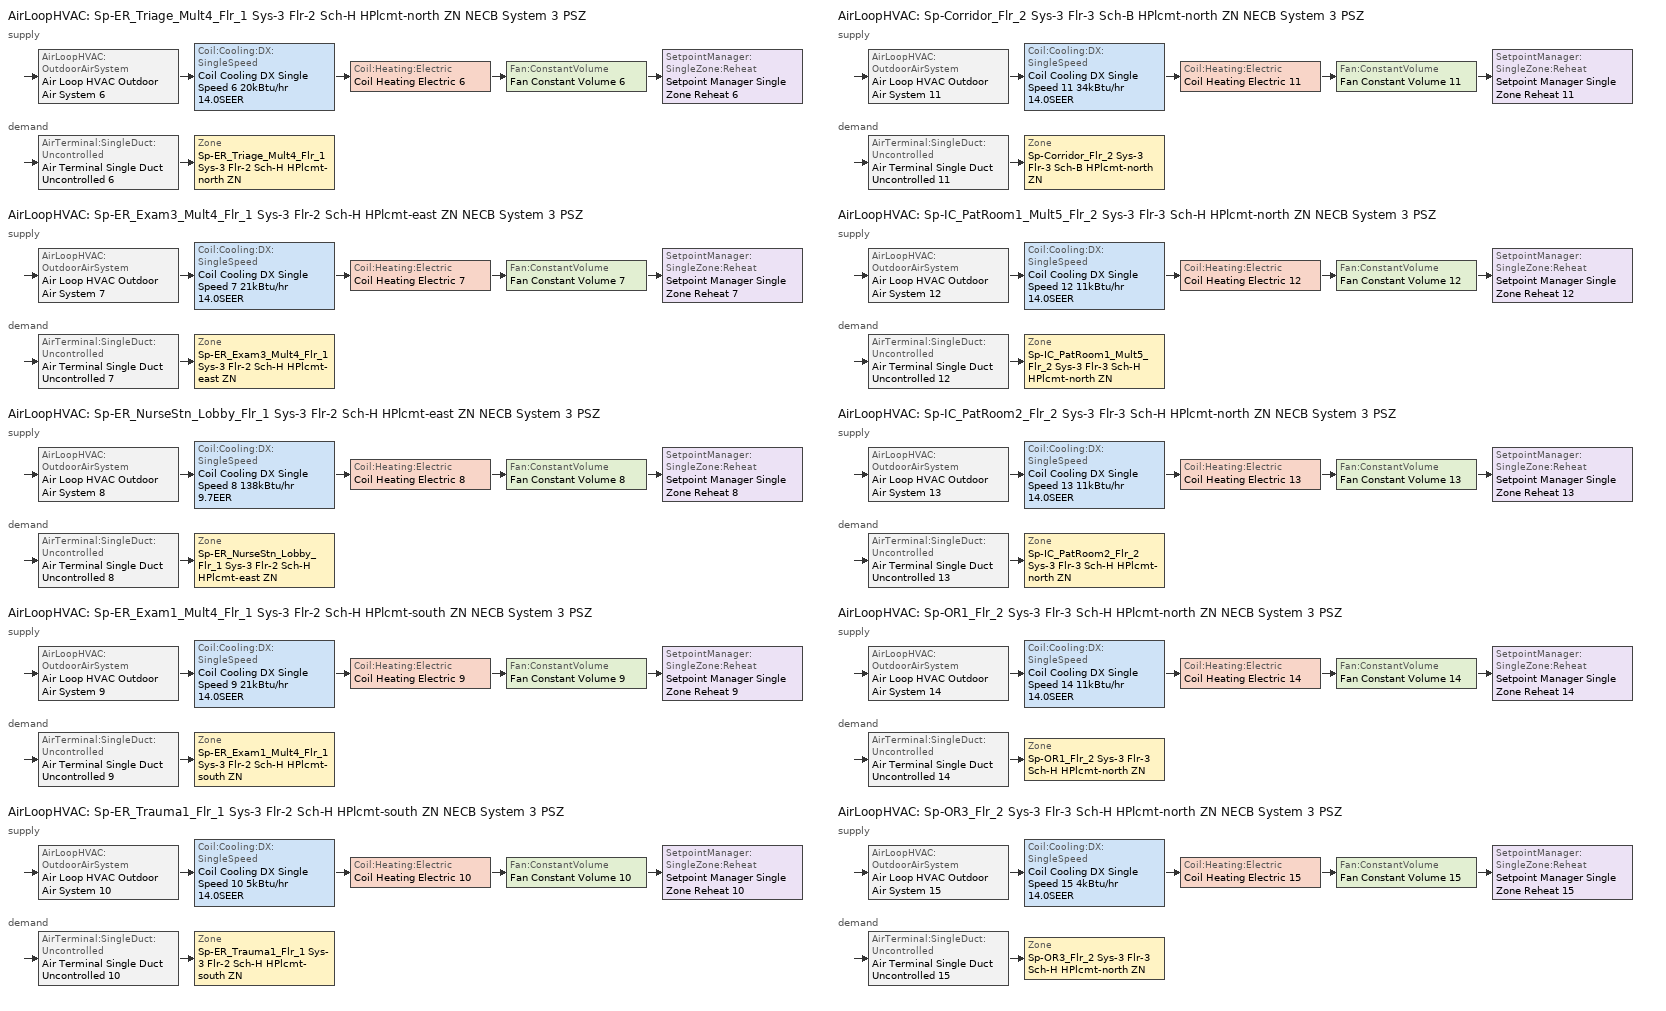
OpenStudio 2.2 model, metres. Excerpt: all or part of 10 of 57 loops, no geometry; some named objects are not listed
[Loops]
AirLoopHVAC 'Sp-ER_Triage_Mult4_Flr_1 Sys-3 Flr-2 Sch-H HPlcmt-north ZN NECB System 3 PSZ'
 supply: AirLoopHVAC:OutdoorAirSystem 'Air Loop HVAC Outdoor Air System 6' > Coil:Cooling:DX:SingleSpeed 'Coil Cooling DX Single Speed 6 20kBtu/hr 14.0SEER' > Coil:Heating:Electric 'Coil Heating Electric 6' > Fan:ConstantVolume 'Fan Constant Volume 6' > SetpointManager:SingleZone:Reheat 'Setpoint Manager Single Zone Reheat 6'
 demand: AirTerminal:SingleDuct:Uncontrolled 'Air Terminal Single Duct Uncontrolled 6' > Zone 'Sp-ER_Triage_Mult4_Flr_1 Sys-3 Flr-2 Sch-H HPlcmt-north ZN'
AirLoopHVAC 'Sp-ER_Exam3_Mult4_Flr_1 Sys-3 Flr-2 Sch-H HPlcmt-east ZN NECB System 3 PSZ'
 supply: AirLoopHVAC:OutdoorAirSystem 'Air Loop HVAC Outdoor Air System 7' > Coil:Cooling:DX:SingleSpeed 'Coil Cooling DX Single Speed 7 21kBtu/hr 14.0SEER' > Coil:Heating:Electric 'Coil Heating Electric 7' > Fan:ConstantVolume 'Fan Constant Volume 7' > SetpointManager:SingleZone:Reheat 'Setpoint Manager Single Zone Reheat 7'
 demand: AirTerminal:SingleDuct:Uncontrolled 'Air Terminal Single Duct Uncontrolled 7' > Zone 'Sp-ER_Exam3_Mult4_Flr_1 Sys-3 Flr-2 Sch-H HPlcmt-east ZN'
AirLoopHVAC 'Sp-ER_NurseStn_Lobby_Flr_1 Sys-3 Flr-2 Sch-H HPlcmt-east ZN NECB System 3 PSZ'
 supply: AirLoopHVAC:OutdoorAirSystem 'Air Loop HVAC Outdoor Air System 8' > Coil:Cooling:DX:SingleSpeed 'Coil Cooling DX Single Speed 8 138kBtu/hr 9.7EER' > Coil:Heating:Electric 'Coil Heating Electric 8' > Fan:ConstantVolume 'Fan Constant Volume 8' > SetpointManager:SingleZone:Reheat 'Setpoint Manager Single Zone Reheat 8'
 demand: AirTerminal:SingleDuct:Uncontrolled 'Air Terminal Single Duct Uncontrolled 8' > Zone 'Sp-ER_NurseStn_Lobby_Flr_1 Sys-3 Flr-2 Sch-H HPlcmt-east ZN'
AirLoopHVAC 'Sp-ER_Exam1_Mult4_Flr_1 Sys-3 Flr-2 Sch-H HPlcmt-south ZN NECB System 3 PSZ'
 supply: AirLoopHVAC:OutdoorAirSystem 'Air Loop HVAC Outdoor Air System 9' > Coil:Cooling:DX:SingleSpeed 'Coil Cooling DX Single Speed 9 21kBtu/hr 14.0SEER' > Coil:Heating:Electric 'Coil Heating Electric 9' > Fan:ConstantVolume 'Fan Constant Volume 9' > SetpointManager:SingleZone:Reheat 'Setpoint Manager Single Zone Reheat 9'
 demand: AirTerminal:SingleDuct:Uncontrolled 'Air Terminal Single Duct Uncontrolled 9' > Zone 'Sp-ER_Exam1_Mult4_Flr_1 Sys-3 Flr-2 Sch-H HPlcmt-south ZN'
AirLoopHVAC 'Sp-ER_Trauma1_Flr_1 Sys-3 Flr-2 Sch-H HPlcmt-south ZN NECB System 3 PSZ'
 supply: AirLoopHVAC:OutdoorAirSystem 'Air Loop HVAC Outdoor Air System 10' > Coil:Cooling:DX:SingleSpeed 'Coil Cooling DX Single Speed 10 5kBtu/hr 14.0SEER' > Coil:Heating:Electric 'Coil Heating Electric 10' > Fan:ConstantVolume 'Fan Constant Volume 10' > SetpointManager:SingleZone:Reheat 'Setpoint Manager Single Zone Reheat 10'
 demand: AirTerminal:SingleDuct:Uncontrolled 'Air Terminal Single Duct Uncontrolled 10' > Zone 'Sp-ER_Trauma1_Flr_1 Sys-3 Flr-2 Sch-H HPlcmt-south ZN'
AirLoopHVAC 'Sp-Corridor_Flr_2 Sys-3 Flr-3 Sch-B HPlcmt-north ZN NECB System 3 PSZ'
 supply: AirLoopHVAC:OutdoorAirSystem 'Air Loop HVAC Outdoor Air System 11' > Coil:Cooling:DX:SingleSpeed 'Coil Cooling DX Single Speed 11 34kBtu/hr 14.0SEER' > Coil:Heating:Electric 'Coil Heating Electric 11' > Fan:ConstantVolume 'Fan Constant Volume 11' > SetpointManager:SingleZone:Reheat 'Setpoint Manager Single Zone Reheat 11'
 demand: AirTerminal:SingleDuct:Uncontrolled 'Air Terminal Single Duct Uncontrolled 11' > Zone 'Sp-Corridor_Flr_2 Sys-3 Flr-3 Sch-B HPlcmt-north ZN'
AirLoopHVAC 'Sp-IC_PatRoom1_Mult5_Flr_2 Sys-3 Flr-3 Sch-H HPlcmt-north ZN NECB System 3 PSZ'
 supply: AirLoopHVAC:OutdoorAirSystem 'Air Loop HVAC Outdoor Air System 12' > Coil:Cooling:DX:SingleSpeed 'Coil Cooling DX Single Speed 12 11kBtu/hr 14.0SEER' > Coil:Heating:Electric 'Coil Heating Electric 12' > Fan:ConstantVolume 'Fan Constant Volume 12' > SetpointManager:SingleZone:Reheat 'Setpoint Manager Single Zone Reheat 12'
 demand: AirTerminal:SingleDuct:Uncontrolled 'Air Terminal Single Duct Uncontrolled 12' > Zone 'Sp-IC_PatRoom1_Mult5_Flr_2 Sys-3 Flr-3 Sch-H HPlcmt-north ZN'
AirLoopHVAC 'Sp-IC_PatRoom2_Flr_2 Sys-3 Flr-3 Sch-H HPlcmt-north ZN NECB System 3 PSZ'
 supply: AirLoopHVAC:OutdoorAirSystem 'Air Loop HVAC Outdoor Air System 13' > Coil:Cooling:DX:SingleSpeed 'Coil Cooling DX Single Speed 13 11kBtu/hr 14.0SEER' > Coil:Heating:Electric 'Coil Heating Electric 13' > Fan:ConstantVolume 'Fan Constant Volume 13' > SetpointManager:SingleZone:Reheat 'Setpoint Manager Single Zone Reheat 13'
 demand: AirTerminal:SingleDuct:Uncontrolled 'Air Terminal Single Duct Uncontrolled 13' > Zone 'Sp-IC_PatRoom2_Flr_2 Sys-3 Flr-3 Sch-H HPlcmt-north ZN'
AirLoopHVAC 'Sp-OR1_Flr_2 Sys-3 Flr-3 Sch-H HPlcmt-north ZN NECB System 3 PSZ'
 supply: AirLoopHVAC:OutdoorAirSystem 'Air Loop HVAC Outdoor Air System 14' > Coil:Cooling:DX:SingleSpeed 'Coil Cooling DX Single Speed 14 11kBtu/hr 14.0SEER' > Coil:Heating:Electric 'Coil Heating Electric 14' > Fan:ConstantVolume 'Fan Constant Volume 14' > SetpointManager:SingleZone:Reheat 'Setpoint Manager Single Zone Reheat 14'
 demand: AirTerminal:SingleDuct:Uncontrolled 'Air Terminal Single Duct Uncontrolled 14' > Zone 'Sp-OR1_Flr_2 Sys-3 Flr-3 Sch-H HPlcmt-north ZN'
AirLoopHVAC 'Sp-OR3_Flr_2 Sys-3 Flr-3 Sch-H HPlcmt-north ZN NECB System 3 PSZ'
 supply: AirLoopHVAC:OutdoorAirSystem 'Air Loop HVAC Outdoor Air System 15' > Coil:Cooling:DX:SingleSpeed 'Coil Cooling DX Single Speed 15 4kBtu/hr 14.0SEER' > Coil:Heating:Electric 'Coil Heating Electric 15' > Fan:ConstantVolume 'Fan Constant Volume 15' > SetpointManager:SingleZone:Reheat 'Setpoint Manager Single Zone Reheat 15'
 demand: AirTerminal:SingleDuct:Uncontrolled 'Air Terminal Single Duct Uncontrolled 15' > Zone 'Sp-OR3_Flr_2 Sys-3 Flr-3 Sch-H HPlcmt-north ZN'
[Sizing:Zone] Zone Cooling Design Supply Air Temperature Input Method=SupplyAirTemperature; Zone Cooling Design Supply Air Temperature {C}=13; Zone Cooling Design Supply Air Temperature Difference {deltaC}=11.11; Zone Heating Design Supply Air Temperature Input Method=SupplyAirTemperature; Zone Heating Design Supply Air Temperature {C}=43; Zone Heating Design Supply Air Temperature Difference {deltaC}=11.11; Zone Cooling Design Supply Air Humidity Ratio {kg-H2O/kg-air}=0.0085; Zone Heating Design Supply Air Humidity Ratio {kg-H2O/kg-air}=0.008; Zone Heating Sizing Factor=1.3; Zone Cooling Sizing Factor=1.1; Cooling Design Air Flow Method=DesignDay; Heating Design Air Flow Method=DesignDay; Account for Dedicated Outdoor Air System=No; Dedicated Outdoor Air System Control Strategy=NeutralSupplyAir; Dedicated Outdoor Air Low Setpoint Temperature for Design {C}=autosize; Dedicated Outdoor Air High Setpoint Temperature for Design {C}=autosize
Sp-ER_Triage_Mult4_Flr_1 Sys-3 Flr-2 Sch-H HPlcmt-north ZN; Sp-ER_Exam3_Mult4_Flr_1 Sys-3 Flr-2 Sch-H HPlcmt-east ZN; Sp-ER_NurseStn_Lobby_Flr_1 Sys-3 Flr-2 Sch-H HPlcmt-east ZN; Sp-ER_Exam1_Mult4_Flr_1 Sys-3 Flr-2 Sch-H HPlcmt-south ZN; Sp-ER_Trauma1_Flr_1 Sys-3 Flr-2 Sch-H HPlcmt-south ZN; Sp-Corridor_Flr_2 Sys-3 Flr-3 Sch-B HPlcmt-north ZN; Sp-IC_PatRoom1_Mult5_Flr_2 Sys-3 Flr-3 Sch-H HPlcmt-north ZN; Sp-IC_PatRoom2_Flr_2 Sys-3 Flr-3 Sch-H HPlcmt-north ZN; Sp-OR1_Flr_2 Sys-3 Flr-3 Sch-H HPlcmt-north ZN; Sp-OR3_Flr_2 Sys-3 Flr-3 Sch-H HPlcmt-north ZN
[Zone equipment]
Sp-ER_Triage_Mult4_Flr_1 Sys-3 Flr-2 Sch-H HPlcmt-north ZN: Air Terminal Single Duct Uncontrolled 6, Zone HVAC Baseboard Convective Water 6
Sp-ER_Exam3_Mult4_Flr_1 Sys-3 Flr-2 Sch-H HPlcmt-east ZN: Air Terminal Single Duct Uncontrolled 7, Zone HVAC Baseboard Convective Water 7
Sp-ER_NurseStn_Lobby_Flr_1 Sys-3 Flr-2 Sch-H HPlcmt-east ZN: Air Terminal Single Duct Uncontrolled 8, Zone HVAC Baseboard Convective Water 8
Sp-ER_Exam1_Mult4_Flr_1 Sys-3 Flr-2 Sch-H HPlcmt-south ZN: Air Terminal Single Duct Uncontrolled 9, Zone HVAC Baseboard Convective Water 9
Sp-ER_Trauma1_Flr_1 Sys-3 Flr-2 Sch-H HPlcmt-south ZN: Air Terminal Single Duct Uncontrolled 10, Zone HVAC Baseboard Convective Water 10
Sp-Corridor_Flr_2 Sys-3 Flr-3 Sch-B HPlcmt-north ZN: Air Terminal Single Duct Uncontrolled 11, Zone HVAC Baseboard Convective Water 11
Sp-IC_PatRoom1_Mult5_Flr_2 Sys-3 Flr-3 Sch-H HPlcmt-north ZN: Air Terminal Single Duct Uncontrolled 12, Zone HVAC Baseboard Convective Water 12
Sp-IC_PatRoom2_Flr_2 Sys-3 Flr-3 Sch-H HPlcmt-north ZN: Air Terminal Single Duct Uncontrolled 13, Zone HVAC Baseboard Convective Water 13
Sp-OR1_Flr_2 Sys-3 Flr-3 Sch-H HPlcmt-north ZN: Air Terminal Single Duct Uncontrolled 14, Zone HVAC Baseboard Convective Water 14
Sp-OR3_Flr_2 Sys-3 Flr-3 Sch-H HPlcmt-north ZN: Air Terminal Single Duct Uncontrolled 15, Zone HVAC Baseboard Convective Water 15
[AirLoopHVAC] Design Supply Air Flow Rate {m3/s}=AutoSize
Name | Availability Schedule | Availability Manager
Sp-ER_Triage_Mult4_Flr_1 Sys-3 Flr-2 Sch-H HPlcmt-north ZN NECB System 3 PSZ | Sp-ER_Triage_Mult4_Flr_1 Sys-3 Flr-2 Sch-H HPlcmt-north ZN NECB System 3 PSZ Occ Sch | Availability Manager Night Cycle 13
Sp-ER_Exam3_Mult4_Flr_1 Sys-3 Flr-2 Sch-H HPlcmt-east ZN NECB System 3 PSZ | Sp-ER_Exam3_Mult4_Flr_1 Sys-3 Flr-2 Sch-H HPlcmt-east ZN NECB System 3 PSZ Occ Sch | Availability Manager Night Cycle 11
Sp-ER_NurseStn_Lobby_Flr_1 Sys-3 Flr-2 Sch-H HPlcmt-east ZN NECB System 3 PSZ | Sp-ER_NurseStn_Lobby_Flr_1 Sys-3 Flr-2 Sch-H HPlcmt-east ZN NECB System 3 PSZ Occ Sch | Availability Manager Night Cycle 12
Sp-ER_Exam1_Mult4_Flr_1 Sys-3 Flr-2 Sch-H HPlcmt-south ZN NECB System 3 PSZ | Sp-ER_Exam1_Mult4_Flr_1 Sys-3 Flr-2 Sch-H HPlcmt-south ZN NECB System 3 PSZ Occ Sch | Availability Manager Night Cycle 10
Sp-ER_Trauma1_Flr_1 Sys-3 Flr-2 Sch-H HPlcmt-south ZN NECB System 3 PSZ; Sp-IC_PatRoom1_Mult5_Flr_2 Sys-3 Flr-3 Sch-H HPlcmt-north ZN NECB System 3 PSZ; Sp-IC_PatRoom2_Flr_2 Sys-3 Flr-3 Sch-H HPlcmt-north ZN NECB System 3 PSZ; Sp-OR1_Flr_2 Sys-3 Flr-3 Sch-H HPlcmt-north ZN NECB System 3 PSZ; Sp-OR3_Flr_2 Sys-3 Flr-3 Sch-H HPlcmt-north ZN NECB System 3 PSZ | Always On Discrete
Sp-Corridor_Flr_2 Sys-3 Flr-3 Sch-B HPlcmt-north ZN NECB System 3 PSZ | Sp-Corridor_Flr_2 Sys-3 Flr-3 Sch-B HPlcmt-north ZN NECB System 3 PSZ Occ Sch | Availability Manager Night Cycle 3
[Sizing:System] Type of Load to Size On=Sensible; Design Outdoor Air Flow Rate {m3/s}=Autosize; Minimum System Air Flow Ratio=1; Preheat Design Temperature {C}=7; Preheat Design Humidity Ratio {kg-H2O/kg-Air}=0.008; Precool Design Temperature {C}=13; Precool Design Humidity Ratio {kg-H2O/kg-Air}=0.008; Central Cooling Design Supply Air Temperature {C}=13; Central Heating Design Supply Air Temperature {C}=43; Sizing Option=NonCoincident; 100% Outdoor Air in Cooling=No; 100% Outdoor Air in Heating=No; Central Cooling Design Supply Air Humidity Ratio {kg-H2O/kg-Air}=0.0085; Central Heating Design Supply Air Humidity Ratio {kg-H2O/kg-Air}=0.008; Cooling Design Air Flow Method=DesignDay; Cooling Design Air Flow Rate {m3/s}=0; Heating Design Air Flow Method=DesignDay; Heating Design Air Flow Rate {m3/s}=0; System Outdoor Air Method=ZoneSum; Zone Maximum Outdoor Air Fraction=1; Cooling Supply Air Flow Rate Per Floor Area {m3/s-m2}=0.00996765; Cooling Fraction of Autosized Cooling Supply Air Flow Rate=1; Cooling Supply Air Flow Rate Per Unit Cooling Capacity {m3/s-W}=3.94755e-05; Heating Supply Air Flow Rate Per Floor Area {m3/s-m2}=0.00996765; Heating Fraction of Autosized Heating Supply Air Flow Rate=1; Heating Fraction of Autosized Cooling Supply Air Flow Rate=1; Heating Supply Air Flow Rate Per Unit Heating Capacity {m3/s-W}=3.15882e-05; Cooling Design Capacity Method=CoolingDesignCapacity; Cooling Design Capacity {W}=autosize; Cooling Design Capacity Per Floor Area {W/m2}=234.7; Fraction of Autosized Cooling Design Capacity=1; Heating Design Capacity Method=HeatingDesignCapacity; Heating Design Capacity {W}=autosize; Heating Design Capacity Per Floor Area {W/m2}=157; Fraction of Autosized Heating Design Capacity=1; Central Cooling Capacity Control Method=OnOff
Sp-ER_Triage_Mult4_Flr_1 Sys-3 Flr-2 Sch-H HPlcmt-north ZN NECB System 3 PSZ; Sp-ER_Exam3_Mult4_Flr_1 Sys-3 Flr-2 Sch-H HPlcmt-east ZN NECB System 3 PSZ; Sp-ER_NurseStn_Lobby_Flr_1 Sys-3 Flr-2 Sch-H HPlcmt-east ZN NECB System 3 PSZ; Sp-ER_Exam1_Mult4_Flr_1 Sys-3 Flr-2 Sch-H HPlcmt-south ZN NECB System 3 PSZ; Sp-ER_Trauma1_Flr_1 Sys-3 Flr-2 Sch-H HPlcmt-south ZN NECB System 3 PSZ; Sp-Corridor_Flr_2 Sys-3 Flr-3 Sch-B HPlcmt-north ZN NECB System 3 PSZ; Sp-IC_PatRoom1_Mult5_Flr_2 Sys-3 Flr-3 Sch-H HPlcmt-north ZN NECB System 3 PSZ; Sp-IC_PatRoom2_Flr_2 Sys-3 Flr-3 Sch-H HPlcmt-north ZN NECB System 3 PSZ; Sp-OR1_Flr_2 Sys-3 Flr-3 Sch-H HPlcmt-north ZN NECB System 3 PSZ; Sp-OR3_Flr_2 Sys-3 Flr-3 Sch-H HPlcmt-north ZN NECB System 3 PSZ
[Fan:ConstantVolume] Availability Schedule=Always On Discrete; Fan Efficiency=0.39975; Pressure Rise {Pa}=640; Maximum Flow Rate {m3/s}=AutoSize; Motor Efficiency=0.615
Fan Constant Volume 6; Fan Constant Volume 7; Fan Constant Volume 8; Fan Constant Volume 9; Fan Constant Volume 10; Fan Constant Volume 11; Fan Constant Volume 12; Fan Constant Volume 13; Fan Constant Volume 14; Fan Constant Volume 15
[Coil:Heating:Electric] Availability Schedule=Always On Discrete
Coil Heating Electric 6; Coil Heating Electric 7; Coil Heating Electric 8; Coil Heating Electric 9; Coil Heating Electric 10; Coil Heating Electric 11; Coil Heating Electric 12; Coil Heating Electric 13; Coil Heating Electric 14; Coil Heating Electric 15
[Coil:Cooling:DX:SingleSpeed] Availability Schedule=Always On Discrete; Rated Total Cooling Capacity {W}=autosize; Rated Sensible Heat Ratio=autosize; Rated Air Flow Rate {m3/s}=autosize; Rated Evaporator Fan Power Per Volume Flow Rate {W/(m3/s)}=773.3; Condenser Type=AirCooled; Evaporative Condenser Effectiveness=0; Evaporative Condenser Air Flow Rate {m3/s}=Autosize; Evaporative Condenser Pump Rated Power Consumption {W}=Autosize; Crankcase Heater Capacity {W}=0; Maximum Outdoor Dry-Bulb Temperature for Crankcase Heater Operation {C}=0; Basin Heater Capacity {W/K}=0; Basin Heater Setpoint Temperature {C}=10
Name | Rated COP {W/W} | Total Cooling Capacity Function of Temperature Curve | Total Cooling Capacity Function of Flow Fraction Curve | Energy Input Ratio Function of Temperature Curve | Energy Input Ratio Function of Flow Fraction Curve | Part Load Fraction Correlation Curve
Coil Cooling DX Single Speed 6 20kBtu/hr 14.0SEER | 3.8248 | DXCOOL-NECB2011-REF-CAPFT 51 | DXCOOL-NECB2011-REF-CAPFFLOW 51 | DXCOOL-NECB2011-REF-COOLEIRFT 51 | DXCOOL-NECB2011-REF-COOLEIRFFLOW 51 | DXCOOL-NECB2011-REF-COOLPLFFPLR 51
Coil Cooling DX Single Speed 7 21kBtu/hr 14.0SEER | 3.8248 | DXCOOL-NECB2011-REF-CAPFT 52 | DXCOOL-NECB2011-REF-CAPFFLOW 52 | DXCOOL-NECB2011-REF-COOLEIRFT 52 | DXCOOL-NECB2011-REF-COOLEIRFFLOW 52 | DXCOOL-NECB2011-REF-COOLPLFFPLR 52
Coil Cooling DX Single Speed 8 138kBtu/hr 9.7EER | 3.38368 | DXCOOL-NECB2011-REF-CAPFT 53 | DXCOOL-NECB2011-REF-CAPFFLOW 53 | DXCOOL-NECB2011-REF-COOLEIRFT 53 | DXCOOL-NECB2011-REF-COOLEIRFFLOW 53 | DXCOOL-NECB2011-REF-COOLPLFFPLR 53
Coil Cooling DX Single Speed 9 21kBtu/hr 14.0SEER | 3.8248 | DXCOOL-NECB2011-REF-CAPFT 54 | DXCOOL-NECB2011-REF-CAPFFLOW 54 | DXCOOL-NECB2011-REF-COOLEIRFT 54 | DXCOOL-NECB2011-REF-COOLEIRFFLOW 54 | DXCOOL-NECB2011-REF-COOLPLFFPLR 54
Coil Cooling DX Single Speed 10 5kBtu/hr 14.0SEER | 3.8248 | DXCOOL-NECB2011-REF-CAPFT 1 | DXCOOL-NECB2011-REF-CAPFFLOW 1 | DXCOOL-NECB2011-REF-COOLEIRFT 1 | DXCOOL-NECB2011-REF-COOLEIRFFLOW 1 | DXCOOL-NECB2011-REF-COOLPLFFPLR 1
Coil Cooling DX Single Speed 11 34kBtu/hr 14.0SEER | 3.8248 | DXCOOL-NECB2011-REF-CAPFT 2 | DXCOOL-NECB2011-REF-CAPFFLOW 2 | DXCOOL-NECB2011-REF-COOLEIRFT 2 | DXCOOL-NECB2011-REF-COOLEIRFFLOW 2 | DXCOOL-NECB2011-REF-COOLPLFFPLR 2
Coil Cooling DX Single Speed 12 11kBtu/hr 14.0SEER | 3.8248 | DXCOOL-NECB2011-REF-CAPFT 3 | DXCOOL-NECB2011-REF-CAPFFLOW 3 | DXCOOL-NECB2011-REF-COOLEIRFT 3 | DXCOOL-NECB2011-REF-COOLEIRFFLOW 3 | DXCOOL-NECB2011-REF-COOLPLFFPLR 3
Coil Cooling DX Single Speed 13 11kBtu/hr 14.0SEER | 3.8248 | DXCOOL-NECB2011-REF-CAPFT 4 | DXCOOL-NECB2011-REF-CAPFFLOW 4 | DXCOOL-NECB2011-REF-COOLEIRFT 4 | DXCOOL-NECB2011-REF-COOLEIRFFLOW 4 | DXCOOL-NECB2011-REF-COOLPLFFPLR 4
Coil Cooling DX Single Speed 14 11kBtu/hr 14.0SEER | 3.8248 | DXCOOL-NECB2011-REF-CAPFT 5 | DXCOOL-NECB2011-REF-CAPFFLOW 5 | DXCOOL-NECB2011-REF-COOLEIRFT 5 | DXCOOL-NECB2011-REF-COOLEIRFFLOW 5 | DXCOOL-NECB2011-REF-COOLPLFFPLR 5
Coil Cooling DX Single Speed 15 4kBtu/hr 14.0SEER | 3.8248 | DXCOOL-NECB2011-REF-CAPFT 6 | DXCOOL-NECB2011-REF-CAPFFLOW 6 | DXCOOL-NECB2011-REF-COOLEIRFT 6 | DXCOOL-NECB2011-REF-COOLEIRFFLOW 6 | DXCOOL-NECB2011-REF-COOLPLFFPLR 6
[Controller:OutdoorAir] Minimum Outdoor Air Flow Rate {m3/s}=0; Maximum Outdoor Air Flow Rate {m3/s}=Autosize; Economizer Control Action Type=ModulateFlow; Lockout Type=NoLockout; Minimum Limit Type=FixedMinimum; High Humidity Control=No; Heat Recovery Bypass Control Type=BypassWhenWithinEconomizerLimits
Name | Economizer Control Type | Economizer Maximum Limit Dry-Bulb Temperature {C} | Economizer Maximum Limit Enthalpy {J/kg} | Economizer Minimum Limit Dry-Bulb Temperature {C} | Minimum Outdoor Air Schedule | Controller Mechanical Ventilation
Controller Outdoor Air 6 | NoEconomizer | 28 | 64000 | -100 | Sp-ER_Triage_Mult4_Flr_1 Sys-3 Flr-2 Sch-H HPlcmt-north ZN NECB System 3 PSZ Occ Sch | Controller Mechanical Ventilation 6
Controller Outdoor Air 7 | NoEconomizer | 28 | 64000 | -100 | Sp-ER_Exam3_Mult4_Flr_1 Sys-3 Flr-2 Sch-H HPlcmt-east ZN NECB System 3 PSZ Occ Sch | Controller Mechanical Ventilation 7
Controller Outdoor Air 8 | DifferentialEnthalpy |  |  |  | Sp-ER_NurseStn_Lobby_Flr_1 Sys-3 Flr-2 Sch-H HPlcmt-east ZN NECB System 3 PSZ Occ Sch | Controller Mechanical Ventilation 8
Controller Outdoor Air 9 | NoEconomizer | 28 | 64000 | -100 | Sp-ER_Exam1_Mult4_Flr_1 Sys-3 Flr-2 Sch-H HPlcmt-south ZN NECB System 3 PSZ Occ Sch | Controller Mechanical Ventilation 9
Controller Outdoor Air 10 | NoEconomizer | 28 | 64000 | -100 | Always On Discrete | Controller Mechanical Ventilation 10
Controller Outdoor Air 11 | NoEconomizer | 28 | 64000 | -100 | Sp-Corridor_Flr_2 Sys-3 Flr-3 Sch-B HPlcmt-north ZN NECB System 3 PSZ Occ Sch | Controller Mechanical Ventilation 11
Controller Outdoor Air 12 | NoEconomizer | 28 | 64000 | -100 | Always On Discrete | Controller Mechanical Ventilation 12
Controller Outdoor Air 13 | NoEconomizer | 28 | 64000 | -100 | Always On Discrete | Controller Mechanical Ventilation 13
Controller Outdoor Air 14 | NoEconomizer | 28 | 64000 | -100 | Always On Discrete | Controller Mechanical Ventilation 14
Controller Outdoor Air 15 | NoEconomizer | 28 | 64000 | -100 | Always On Discrete | Controller Mechanical Ventilation 15
[Controller:MechanicalVentilation] Availability Schedule=Always On Discrete; System Outdoor Air Method=ZoneSum
Controller Mechanical Ventilation 6; Controller Mechanical Ventilation 7; Controller Mechanical Ventilation 8; Controller Mechanical Ventilation 9; Controller Mechanical Ventilation 10; Controller Mechanical Ventilation 11; Controller Mechanical Ventilation 12; Controller Mechanical Ventilation 13; Controller Mechanical Ventilation 14; Controller Mechanical Ventilation 15
[AirLoopHVAC:OutdoorAirSystem]
Name | Controller
Air Loop HVAC Outdoor Air System 6 | Controller Outdoor Air 6
Air Loop HVAC Outdoor Air System 7 | Controller Outdoor Air 7
Air Loop HVAC Outdoor Air System 8 | Controller Outdoor Air 8
Air Loop HVAC Outdoor Air System 9 | Controller Outdoor Air 9
Air Loop HVAC Outdoor Air System 10 | Controller Outdoor Air 10
Air Loop HVAC Outdoor Air System 11 | Controller Outdoor Air 11
Air Loop HVAC Outdoor Air System 12 | Controller Outdoor Air 12
Air Loop HVAC Outdoor Air System 13 | Controller Outdoor Air 13
Air Loop HVAC Outdoor Air System 14 | Controller Outdoor Air 14
Air Loop HVAC Outdoor Air System 15 | Controller Outdoor Air 15
[SetpointManager:SingleZone:Reheat] Minimum Supply Air Temperature {C}=13; Maximum Supply Air Temperature {C}=43
Name | Control Zone
Setpoint Manager Single Zone Reheat 6 | Sp-ER_Triage_Mult4_Flr_1 Sys-3 Flr-2 Sch-H HPlcmt-north ZN
Setpoint Manager Single Zone Reheat 7 | Sp-ER_Exam3_Mult4_Flr_1 Sys-3 Flr-2 Sch-H HPlcmt-east ZN
Setpoint Manager Single Zone Reheat 8 | Sp-ER_NurseStn_Lobby_Flr_1 Sys-3 Flr-2 Sch-H HPlcmt-east ZN
Setpoint Manager Single Zone Reheat 9 | Sp-ER_Exam1_Mult4_Flr_1 Sys-3 Flr-2 Sch-H HPlcmt-south ZN
Setpoint Manager Single Zone Reheat 10 | Sp-ER_Trauma1_Flr_1 Sys-3 Flr-2 Sch-H HPlcmt-south ZN
Setpoint Manager Single Zone Reheat 11 | Sp-Corridor_Flr_2 Sys-3 Flr-3 Sch-B HPlcmt-north ZN
Setpoint Manager Single Zone Reheat 12 | Sp-IC_PatRoom1_Mult5_Flr_2 Sys-3 Flr-3 Sch-H HPlcmt-north ZN
Setpoint Manager Single Zone Reheat 13 | Sp-IC_PatRoom2_Flr_2 Sys-3 Flr-3 Sch-H HPlcmt-north ZN
Setpoint Manager Single Zone Reheat 14 | Sp-OR1_Flr_2 Sys-3 Flr-3 Sch-H HPlcmt-north ZN
Setpoint Manager Single Zone Reheat 15 | Sp-OR3_Flr_2 Sys-3 Flr-3 Sch-H HPlcmt-north ZN
[AirTerminal:SingleDuct:Uncontrolled] Availability Schedule=Always On Discrete; Maximum Air Flow Rate {m3/s}=AutoSize
Air Terminal Single Duct Uncontrolled 6; Air Terminal Single Duct Uncontrolled 7; Air Terminal Single Duct Uncontrolled 8; Air Terminal Single Duct Uncontrolled 9; Air Terminal Single Duct Uncontrolled 10; Air Terminal Single Duct Uncontrolled 11; Air Terminal Single Duct Uncontrolled 12; Air Terminal Single Duct Uncontrolled 13; Air Terminal Single Duct Uncontrolled 14; Air Terminal Single Duct Uncontrolled 15
[AvailabilityManager:NightCycle] Control Type=CycleOnAny; Thermostat Tolerance {deltaC}=1; Cycling Run Time {s}=3600
Availability Manager Night Cycle 3; Availability Manager Night Cycle 10; Availability Manager Night Cycle 11; Availability Manager Night Cycle 12; Availability Manager Night Cycle 13
[Schedule:Ruleset]
Name | Default Day Schedule | Summer Design Day Schedule | Winter Design Day Schedule
Sp-Corridor_Flr_2 Sys-3 Flr-3 Sch-B HPlcmt-north ZN NECB System 3 PSZ Occ Sch | Sp-Corridor_Flr_2 Sys-3 Flr-3 Sch-B HPlcmt-north ZN NECB System 3 PSZ Occ Sch Default | Sp-Corridor_Flr_2 Sys-3 Flr-3 Sch-B HPlcmt-north ZN NECB System 3 PSZ Occ Sch Summer Design Day | Sp-Corridor_Flr_2 Sys-3 Flr-3 Sch-B HPlcmt-north ZN NECB System 3 PSZ Occ Sch Winter Design Day
Sp-ER_Exam1_Mult4_Flr_1 Sys-3 Flr-2 Sch-H HPlcmt-south ZN NECB System 3 PSZ Occ Sch | Sp-ER_Exam1_Mult4_Flr_1 Sys-3 Flr-2 Sch-H HPlcmt-south ZN NECB System 3 PSZ Occ Sch Default | Sp-ER_Exam1_Mult4_Flr_1 Sys-3 Flr-2 Sch-H HPlcmt-south ZN NECB System 3 PSZ Occ Sch Summer Design Day | Sp-ER_Exam1_Mult4_Flr_1 Sys-3 Flr-2 Sch-H HPlcmt-south ZN NECB System 3 PSZ Occ Sch Winter Design Day
Sp-ER_Exam3_Mult4_Flr_1 Sys-3 Flr-2 Sch-H HPlcmt-east ZN NECB System 3 PSZ Occ Sch | Sp-ER_Exam3_Mult4_Flr_1 Sys-3 Flr-2 Sch-H HPlcmt-east ZN NECB System 3 PSZ Occ Sch Default | Sp-ER_Exam3_Mult4_Flr_1 Sys-3 Flr-2 Sch-H HPlcmt-east ZN NECB System 3 PSZ Occ Sch Summer Design Day | Sp-ER_Exam3_Mult4_Flr_1 Sys-3 Flr-2 Sch-H HPlcmt-east ZN NECB System 3 PSZ Occ Sch Winter Design Day
Sp-ER_NurseStn_Lobby_Flr_1 Sys-3 Flr-2 Sch-H HPlcmt-east ZN NECB System 3 PSZ Occ Sch | Sp-ER_NurseStn_Lobby_Flr_1 Sys-3 Flr-2 Sch-H HPlcmt-east ZN NECB System 3 PSZ Occ Sch Default | Sp-ER_NurseStn_Lobby_Flr_1 Sys-3 Flr-2 Sch-H HPlcmt-east ZN NECB System 3 PSZ Occ Sch Summer Design Day | Sp-ER_NurseStn_Lobby_Flr_1 Sys-3 Flr-2 Sch-H HPlcmt-east ZN NECB System 3 PSZ Occ Sch Winter Design Day
Sp-ER_Triage_Mult4_Flr_1 Sys-3 Flr-2 Sch-H HPlcmt-north ZN NECB System 3 PSZ Occ Sch | Sp-ER_Triage_Mult4_Flr_1 Sys-3 Flr-2 Sch-H HPlcmt-north ZN NECB System 3 PSZ Occ Sch Default | Sp-ER_Triage_Mult4_Flr_1 Sys-3 Flr-2 Sch-H HPlcmt-north ZN NECB System 3 PSZ Occ Sch Summer Design Day | Sp-ER_Triage_Mult4_Flr_1 Sys-3 Flr-2 Sch-H HPlcmt-north ZN NECB System 3 PSZ Occ Sch Winter Design Day
[Schedule:Day]
Sp-Corridor_Flr_2 Sys-3 Flr-3 Sch-B HPlcmt-north ZN NECB System 3 PSZ Occ Sch Default; Sp-Corridor_Flr_2 Sys-3 Flr-3 Sch-B HPlcmt-north ZN NECB System 3 PSZ Occ Sch Winter Design Day; Sp-Corridor_Flr_2 Sys-3 Flr-3 Sch-B HPlcmt-north ZN NECB System 3 PSZ Occ Sch Summer Design Day; Sp-ER_Exam1_Mult4_Flr_1 Sys-3 Flr-2 Sch-H HPlcmt-south ZN NECB System 3 PSZ Occ Sch Default; Sp-ER_Exam1_Mult4_Flr_1 Sys-3 Flr-2 Sch-H HPlcmt-south ZN NECB System 3 PSZ Occ Sch Winter Design Day; Sp-ER_Exam1_Mult4_Flr_1 Sys-3 Flr-2 Sch-H HPlcmt-south ZN NECB System 3 PSZ Occ Sch Summer Design Day; Sp-ER_Exam1_Mult4_Flr_1 Sys-3 Flr-2 Sch-H HPlcmt-south ZN NECB System 3 PSZ Occ Sch Monday; Sp-ER_Exam1_Mult4_Flr_1 Sys-3 Flr-2 Sch-H HPlcmt-south ZN NECB System 3 PSZ Occ Sch Tuesday; Sp-ER_Exam1_Mult4_Flr_1 Sys-3 Flr-2 Sch-H HPlcmt-south ZN NECB System 3 PSZ Occ Sch Wednesday; Sp-ER_Exam1_Mult4_Flr_1 Sys-3 Flr-2 Sch-H HPlcmt-south ZN NECB System 3 PSZ Occ Sch Thursday; Sp-ER_Exam1_Mult4_Flr_1 Sys-3 Flr-2 Sch-H HPlcmt-south ZN NECB System 3 PSZ Occ Sch Friday; Sp-ER_Exam1_Mult4_Flr_1 Sys-3 Flr-2 Sch-H HPlcmt-south ZN NECB System 3 PSZ Occ Sch Saturday; Sp-ER_Exam1_Mult4_Flr_1 Sys-3 Flr-2 Sch-H HPlcmt-south ZN NECB System 3 PSZ Occ Sch Sunday; Sp-ER_Exam3_Mult4_Flr_1 Sys-3 Flr-2 Sch-H HPlcmt-east ZN NECB System 3 PSZ Occ Sch Default; Sp-ER_Exam3_Mult4_Flr_1 Sys-3 Flr-2 Sch-H HPlcmt-east ZN NECB System 3 PSZ Occ Sch Winter Design Day; Sp-ER_Exam3_Mult4_Flr_1 Sys-3 Flr-2 Sch-H HPlcmt-east ZN NECB System 3 PSZ Occ Sch Summer Design Day; Sp-ER_Exam3_Mult4_Flr_1 Sys-3 Flr-2 Sch-H HPlcmt-east ZN NECB System 3 PSZ Occ Sch Monday; Sp-ER_Exam3_Mult4_Flr_1 Sys-3 Flr-2 Sch-H HPlcmt-east ZN NECB System 3 PSZ Occ Sch Tuesday; Sp-ER_Exam3_Mult4_Flr_1 Sys-3 Flr-2 Sch-H HPlcmt-east ZN NECB System 3 PSZ Occ Sch Wednesday; Sp-ER_Exam3_Mult4_Flr_1 Sys-3 Flr-2 Sch-H HPlcmt-east ZN NECB System 3 PSZ Occ Sch Thursday; Sp-ER_Exam3_Mult4_Flr_1 Sys-3 Flr-2 Sch-H HPlcmt-east ZN NECB System 3 PSZ Occ Sch Friday; Sp-ER_Exam3_Mult4_Flr_1 Sys-3 Flr-2 Sch-H HPlcmt-east ZN NECB System 3 PSZ Occ Sch Saturday; Sp-ER_Exam3_Mult4_Flr_1 Sys-3 Flr-2 Sch-H HPlcmt-east ZN NECB System 3 PSZ Occ Sch Sunday; Sp-ER_NurseStn_Lobby_Flr_1 Sys-3 Flr-2 Sch-H HPlcmt-east ZN NECB System 3 PSZ Occ Sch Default; Sp-ER_NurseStn_Lobby_Flr_1 Sys-3 Flr-2 Sch-H HPlcmt-east ZN NECB System 3 PSZ Occ Sch Winter Design Day; Sp-ER_NurseStn_Lobby_Flr_1 Sys-3 Flr-2 Sch-H HPlcmt-east ZN NECB System 3 PSZ Occ Sch Summer Design Day; Sp-ER_NurseStn_Lobby_Flr_1 Sys-3 Flr-2 Sch-H HPlcmt-east ZN NECB System 3 PSZ Occ Sch Monday; Sp-ER_NurseStn_Lobby_Flr_1 Sys-3 Flr-2 Sch-H HPlcmt-east ZN NECB System 3 PSZ Occ Sch Tuesday; Sp-ER_NurseStn_Lobby_Flr_1 Sys-3 Flr-2 Sch-H HPlcmt-east ZN NECB System 3 PSZ Occ Sch Wednesday; Sp-ER_NurseStn_Lobby_Flr_1 Sys-3 Flr-2 Sch-H HPlcmt-east ZN NECB System 3 PSZ Occ Sch Thursday; Sp-ER_NurseStn_Lobby_Flr_1 Sys-3 Flr-2 Sch-H HPlcmt-east ZN NECB System 3 PSZ Occ Sch Friday; Sp-ER_NurseStn_Lobby_Flr_1 Sys-3 Flr-2 Sch-H HPlcmt-east ZN NECB System 3 PSZ Occ Sch Saturday; Sp-ER_NurseStn_Lobby_Flr_1 Sys-3 Flr-2 Sch-H HPlcmt-east ZN NECB System 3 PSZ Occ Sch Sunday; Sp-ER_Triage_Mult4_Flr_1 Sys-3 Flr-2 Sch-H HPlcmt-north ZN NECB System 3 PSZ Occ Sch Default; Sp-ER_Triage_Mult4_Flr_1 Sys-3 Flr-2 Sch-H HPlcmt-north ZN NECB System 3 PSZ Occ Sch Winter Design Day; Sp-ER_Triage_Mult4_Flr_1 Sys-3 Flr-2 Sch-H HPlcmt-north ZN NECB System 3 PSZ Occ Sch Summer Design Day; Sp-ER_Triage_Mult4_Flr_1 Sys-3 Flr-2 Sch-H HPlcmt-north ZN NECB System 3 PSZ Occ Sch Monday; Sp-ER_Triage_Mult4_Flr_1 Sys-3 Flr-2 Sch-H HPlcmt-north ZN NECB System 3 PSZ Occ Sch Tuesday; Sp-ER_Triage_Mult4_Flr_1 Sys-3 Flr-2 Sch-H HPlcmt-north ZN NECB System 3 PSZ Occ Sch Wednesday; Sp-ER_Triage_Mult4_Flr_1 Sys-3 Flr-2 Sch-H HPlcmt-north ZN NECB System 3 PSZ Occ Sch Thursday; Sp-ER_Triage_Mult4_Flr_1 Sys-3 Flr-2 Sch-H HPlcmt-north ZN NECB System 3 PSZ Occ Sch Friday; Sp-ER_Triage_Mult4_Flr_1 Sys-3 Flr-2 Sch-H HPlcmt-north ZN NECB System 3 PSZ Occ Sch Saturday; Sp-ER_Triage_Mult4_Flr_1 Sys-3 Flr-2 Sch-H HPlcmt-north ZN NECB System 3 PSZ Occ Sch Sunday: 24, 0, 1
Sp-Corridor_Flr_2 Sys-3 Flr-3 Sch-B HPlcmt-north ZN NECB System 3 PSZ Occ Sch Monday; Sp-Corridor_Flr_2 Sys-3 Flr-3 Sch-B HPlcmt-north ZN NECB System 3 PSZ Occ Sch Tuesday; Sp-Corridor_Flr_2 Sys-3 Flr-3 Sch-B HPlcmt-north ZN NECB System 3 PSZ Occ Sch Wednesday; Sp-Corridor_Flr_2 Sys-3 Flr-3 Sch-B HPlcmt-north ZN NECB System 3 PSZ Occ Sch Thursday; Sp-Corridor_Flr_2 Sys-3 Flr-3 Sch-B HPlcmt-north ZN NECB System 3 PSZ Occ Sch Friday: 1, 0, 1, 10, 0, 0, 24, 0, 1
Sp-Corridor_Flr_2 Sys-3 Flr-3 Sch-B HPlcmt-north ZN NECB System 3 PSZ Occ Sch Saturday: 2, 0, 1, 10, 0, 0, 24, 0, 1
Sp-Corridor_Flr_2 Sys-3 Flr-3 Sch-B HPlcmt-north ZN NECB System 3 PSZ Occ Sch Sunday: 1, 0, 0, 2, 0, 1, 11, 0, 0, 23, 0, 1, 24, 0, 0
[Schedule:Rule] Date Specification Type=DateRange; Start Month=1; Start Day=1; End Month=12
Name | Schedule Ruleset | Rule Order | Day Schedule | Apply Monday | End Day | Apply Tuesday | Apply Wednesday | Apply Thursday | Apply Friday | Apply Saturday | Apply Sunday
Sp-Corridor_Flr_2 Sys-3 Flr-3 Sch-B HPlcmt-north ZN NECB System 3 PSZ Occ Sch Monday Rule | Sp-Corridor_Flr_2 Sys-3 Flr-3 Sch-B HPlcmt-north ZN NECB System 3 PSZ Occ Sch | 6 | Sp-Corridor_Flr_2 Sys-3 Flr-3 Sch-B HPlcmt-north ZN NECB System 3 PSZ Occ Sch Monday | Yes | 25
Sp-Corridor_Flr_2 Sys-3 Flr-3 Sch-B HPlcmt-north ZN NECB System 3 PSZ Occ Sch Tuesday Rule | Sp-Corridor_Flr_2 Sys-3 Flr-3 Sch-B HPlcmt-north ZN NECB System 3 PSZ Occ Sch | 5 | Sp-Corridor_Flr_2 Sys-3 Flr-3 Sch-B HPlcmt-north ZN NECB System 3 PSZ Occ Sch Tuesday |  | 26 | Yes
Sp-Corridor_Flr_2 Sys-3 Flr-3 Sch-B HPlcmt-north ZN NECB System 3 PSZ Occ Sch Wednesday Rule | Sp-Corridor_Flr_2 Sys-3 Flr-3 Sch-B HPlcmt-north ZN NECB System 3 PSZ Occ Sch | 4 | Sp-Corridor_Flr_2 Sys-3 Flr-3 Sch-B HPlcmt-north ZN NECB System 3 PSZ Occ Sch Wednesday |  | 27 |  | Yes
Sp-Corridor_Flr_2 Sys-3 Flr-3 Sch-B HPlcmt-north ZN NECB System 3 PSZ Occ Sch Thursday Rule | Sp-Corridor_Flr_2 Sys-3 Flr-3 Sch-B HPlcmt-north ZN NECB System 3 PSZ Occ Sch | 3 | Sp-Corridor_Flr_2 Sys-3 Flr-3 Sch-B HPlcmt-north ZN NECB System 3 PSZ Occ Sch Thursday |  | 28 |  |  | Yes
Sp-Corridor_Flr_2 Sys-3 Flr-3 Sch-B HPlcmt-north ZN NECB System 3 PSZ Occ Sch Friday Rule | Sp-Corridor_Flr_2 Sys-3 Flr-3 Sch-B HPlcmt-north ZN NECB System 3 PSZ Occ Sch | 2 | Sp-Corridor_Flr_2 Sys-3 Flr-3 Sch-B HPlcmt-north ZN NECB System 3 PSZ Occ Sch Friday |  | 29 |  |  |  | Yes
Sp-Corridor_Flr_2 Sys-3 Flr-3 Sch-B HPlcmt-north ZN NECB System 3 PSZ Occ Sch Saturday Rule | Sp-Corridor_Flr_2 Sys-3 Flr-3 Sch-B HPlcmt-north ZN NECB System 3 PSZ Occ Sch | 1 | Sp-Corridor_Flr_2 Sys-3 Flr-3 Sch-B HPlcmt-north ZN NECB System 3 PSZ Occ Sch Saturday |  | 30 |  |  |  |  | Yes
Sp-Corridor_Flr_2 Sys-3 Flr-3 Sch-B HPlcmt-north ZN NECB System 3 PSZ Occ Sch Sunday Rule | Sp-Corridor_Flr_2 Sys-3 Flr-3 Sch-B HPlcmt-north ZN NECB System 3 PSZ Occ Sch | 0 | Sp-Corridor_Flr_2 Sys-3 Flr-3 Sch-B HPlcmt-north ZN NECB System 3 PSZ Occ Sch Sunday |  | 31 |  |  |  |  |  | Yes
Sp-ER_Exam1_Mult4_Flr_1 Sys-3 Flr-2 Sch-H HPlcmt-south ZN NECB System 3 PSZ Occ Sch Monday Rule | Sp-ER_Exam1_Mult4_Flr_1 Sys-3 Flr-2 Sch-H HPlcmt-south ZN NECB System 3 PSZ Occ Sch | 6 | Sp-ER_Exam1_Mult4_Flr_1 Sys-3 Flr-2 Sch-H HPlcmt-south ZN NECB System 3 PSZ Occ Sch Monday | Yes | 25
Sp-ER_Exam1_Mult4_Flr_1 Sys-3 Flr-2 Sch-H HPlcmt-south ZN NECB System 3 PSZ Occ Sch Tuesday Rule | Sp-ER_Exam1_Mult4_Flr_1 Sys-3 Flr-2 Sch-H HPlcmt-south ZN NECB System 3 PSZ Occ Sch | 5 | Sp-ER_Exam1_Mult4_Flr_1 Sys-3 Flr-2 Sch-H HPlcmt-south ZN NECB System 3 PSZ Occ Sch Tuesday |  | 26 | Yes
Sp-ER_Exam1_Mult4_Flr_1 Sys-3 Flr-2 Sch-H HPlcmt-south ZN NECB System 3 PSZ Occ Sch Wednesday Rule | Sp-ER_Exam1_Mult4_Flr_1 Sys-3 Flr-2 Sch-H HPlcmt-south ZN NECB System 3 PSZ Occ Sch | 4 | Sp-ER_Exam1_Mult4_Flr_1 Sys-3 Flr-2 Sch-H HPlcmt-south ZN NECB System 3 PSZ Occ Sch Wednesday |  | 27 |  | Yes
Sp-ER_Exam1_Mult4_Flr_1 Sys-3 Flr-2 Sch-H HPlcmt-south ZN NECB System 3 PSZ Occ Sch Thursday Rule | Sp-ER_Exam1_Mult4_Flr_1 Sys-3 Flr-2 Sch-H HPlcmt-south ZN NECB System 3 PSZ Occ Sch | 3 | Sp-ER_Exam1_Mult4_Flr_1 Sys-3 Flr-2 Sch-H HPlcmt-south ZN NECB System 3 PSZ Occ Sch Thursday |  | 28 |  |  | Yes
Sp-ER_Exam1_Mult4_Flr_1 Sys-3 Flr-2 Sch-H HPlcmt-south ZN NECB System 3 PSZ Occ Sch Friday Rule | Sp-ER_Exam1_Mult4_Flr_1 Sys-3 Flr-2 Sch-H HPlcmt-south ZN NECB System 3 PSZ Occ Sch | 2 | Sp-ER_Exam1_Mult4_Flr_1 Sys-3 Flr-2 Sch-H HPlcmt-south ZN NECB System 3 PSZ Occ Sch Friday |  | 29 |  |  |  | Yes
Sp-ER_Exam1_Mult4_Flr_1 Sys-3 Flr-2 Sch-H HPlcmt-south ZN NECB System 3 PSZ Occ Sch Saturday Rule | Sp-ER_Exam1_Mult4_Flr_1 Sys-3 Flr-2 Sch-H HPlcmt-south ZN NECB System 3 PSZ Occ Sch | 1 | Sp-ER_Exam1_Mult4_Flr_1 Sys-3 Flr-2 Sch-H HPlcmt-south ZN NECB System 3 PSZ Occ Sch Saturday |  | 30 |  |  |  |  | Yes
Sp-ER_Exam1_Mult4_Flr_1 Sys-3 Flr-2 Sch-H HPlcmt-south ZN NECB System 3 PSZ Occ Sch Sunday Rule | Sp-ER_Exam1_Mult4_Flr_1 Sys-3 Flr-2 Sch-H HPlcmt-south ZN NECB System 3 PSZ Occ Sch | 0 | Sp-ER_Exam1_Mult4_Flr_1 Sys-3 Flr-2 Sch-H HPlcmt-south ZN NECB System 3 PSZ Occ Sch Sunday |  | 31 |  |  |  |  |  | Yes
Sp-ER_Exam3_Mult4_Flr_1 Sys-3 Flr-2 Sch-H HPlcmt-east ZN NECB System 3 PSZ Occ Sch Monday Rule | Sp-ER_Exam3_Mult4_Flr_1 Sys-3 Flr-2 Sch-H HPlcmt-east ZN NECB System 3 PSZ Occ Sch | 6 | Sp-ER_Exam3_Mult4_Flr_1 Sys-3 Flr-2 Sch-H HPlcmt-east ZN NECB System 3 PSZ Occ Sch Monday | Yes | 25
Sp-ER_Exam3_Mult4_Flr_1 Sys-3 Flr-2 Sch-H HPlcmt-east ZN NECB System 3 PSZ Occ Sch Tuesday Rule | Sp-ER_Exam3_Mult4_Flr_1 Sys-3 Flr-2 Sch-H HPlcmt-east ZN NECB System 3 PSZ Occ Sch | 5 | Sp-ER_Exam3_Mult4_Flr_1 Sys-3 Flr-2 Sch-H HPlcmt-east ZN NECB System 3 PSZ Occ Sch Tuesday |  | 26 | Yes
Sp-ER_Exam3_Mult4_Flr_1 Sys-3 Flr-2 Sch-H HPlcmt-east ZN NECB System 3 PSZ Occ Sch Wednesday Rule | Sp-ER_Exam3_Mult4_Flr_1 Sys-3 Flr-2 Sch-H HPlcmt-east ZN NECB System 3 PSZ Occ Sch | 4 | Sp-ER_Exam3_Mult4_Flr_1 Sys-3 Flr-2 Sch-H HPlcmt-east ZN NECB System 3 PSZ Occ Sch Wednesday |  | 27 |  | Yes
Sp-ER_Exam3_Mult4_Flr_1 Sys-3 Flr-2 Sch-H HPlcmt-east ZN NECB System 3 PSZ Occ Sch Thursday Rule | Sp-ER_Exam3_Mult4_Flr_1 Sys-3 Flr-2 Sch-H HPlcmt-east ZN NECB System 3 PSZ Occ Sch | 3 | Sp-ER_Exam3_Mult4_Flr_1 Sys-3 Flr-2 Sch-H HPlcmt-east ZN NECB System 3 PSZ Occ Sch Thursday |  | 28 |  |  | Yes
Sp-ER_Exam3_Mult4_Flr_1 Sys-3 Flr-2 Sch-H HPlcmt-east ZN NECB System 3 PSZ Occ Sch Friday Rule | Sp-ER_Exam3_Mult4_Flr_1 Sys-3 Flr-2 Sch-H HPlcmt-east ZN NECB System 3 PSZ Occ Sch | 2 | Sp-ER_Exam3_Mult4_Flr_1 Sys-3 Flr-2 Sch-H HPlcmt-east ZN NECB System 3 PSZ Occ Sch Friday |  | 29 |  |  |  | Yes
Sp-ER_Exam3_Mult4_Flr_1 Sys-3 Flr-2 Sch-H HPlcmt-east ZN NECB System 3 PSZ Occ Sch Saturday Rule | Sp-ER_Exam3_Mult4_Flr_1 Sys-3 Flr-2 Sch-H HPlcmt-east ZN NECB System 3 PSZ Occ Sch | 1 | Sp-ER_Exam3_Mult4_Flr_1 Sys-3 Flr-2 Sch-H HPlcmt-east ZN NECB System 3 PSZ Occ Sch Saturday |  | 30 |  |  |  |  | Yes
Sp-ER_Exam3_Mult4_Flr_1 Sys-3 Flr-2 Sch-H HPlcmt-east ZN NECB System 3 PSZ Occ Sch Sunday Rule | Sp-ER_Exam3_Mult4_Flr_1 Sys-3 Flr-2 Sch-H HPlcmt-east ZN NECB System 3 PSZ Occ Sch | 0 | Sp-ER_Exam3_Mult4_Flr_1 Sys-3 Flr-2 Sch-H HPlcmt-east ZN NECB System 3 PSZ Occ Sch Sunday |  | 31 |  |  |  |  |  | Yes
Sp-ER_NurseStn_Lobby_Flr_1 Sys-3 Flr-2 Sch-H HPlcmt-east ZN NECB System 3 PSZ Occ Sch Monday Rule | Sp-ER_NurseStn_Lobby_Flr_1 Sys-3 Flr-2 Sch-H HPlcmt-east ZN NECB System 3 PSZ Occ Sch | 6 | Sp-ER_NurseStn_Lobby_Flr_1 Sys-3 Flr-2 Sch-H HPlcmt-east ZN NECB System 3 PSZ Occ Sch Monday | Yes | 25
Sp-ER_NurseStn_Lobby_Flr_1 Sys-3 Flr-2 Sch-H HPlcmt-east ZN NECB System 3 PSZ Occ Sch Tuesday Rule | Sp-ER_NurseStn_Lobby_Flr_1 Sys-3 Flr-2 Sch-H HPlcmt-east ZN NECB System 3 PSZ Occ Sch | 5 | Sp-ER_NurseStn_Lobby_Flr_1 Sys-3 Flr-2 Sch-H HPlcmt-east ZN NECB System 3 PSZ Occ Sch Tuesday |  | 26 | Yes
Sp-ER_NurseStn_Lobby_Flr_1 Sys-3 Flr-2 Sch-H HPlcmt-east ZN NECB System 3 PSZ Occ Sch Wednesday Rule | Sp-ER_NurseStn_Lobby_Flr_1 Sys-3 Flr-2 Sch-H HPlcmt-east ZN NECB System 3 PSZ Occ Sch | 4 | Sp-ER_NurseStn_Lobby_Flr_1 Sys-3 Flr-2 Sch-H HPlcmt-east ZN NECB System 3 PSZ Occ Sch Wednesday |  | 27 |  | Yes
Sp-ER_NurseStn_Lobby_Flr_1 Sys-3 Flr-2 Sch-H HPlcmt-east ZN NECB System 3 PSZ Occ Sch Thursday Rule | Sp-ER_NurseStn_Lobby_Flr_1 Sys-3 Flr-2 Sch-H HPlcmt-east ZN NECB System 3 PSZ Occ Sch | 3 | Sp-ER_NurseStn_Lobby_Flr_1 Sys-3 Flr-2 Sch-H HPlcmt-east ZN NECB System 3 PSZ Occ Sch Thursday |  | 28 |  |  | Yes
Sp-ER_NurseStn_Lobby_Flr_1 Sys-3 Flr-2 Sch-H HPlcmt-east ZN NECB System 3 PSZ Occ Sch Friday Rule | Sp-ER_NurseStn_Lobby_Flr_1 Sys-3 Flr-2 Sch-H HPlcmt-east ZN NECB System 3 PSZ Occ Sch | 2 | Sp-ER_NurseStn_Lobby_Flr_1 Sys-3 Flr-2 Sch-H HPlcmt-east ZN NECB System 3 PSZ Occ Sch Friday |  | 29 |  |  |  | Yes
Sp-ER_NurseStn_Lobby_Flr_1 Sys-3 Flr-2 Sch-H HPlcmt-east ZN NECB System 3 PSZ Occ Sch Saturday Rule | Sp-ER_NurseStn_Lobby_Flr_1 Sys-3 Flr-2 Sch-H HPlcmt-east ZN NECB System 3 PSZ Occ Sch | 1 | Sp-ER_NurseStn_Lobby_Flr_1 Sys-3 Flr-2 Sch-H HPlcmt-east ZN NECB System 3 PSZ Occ Sch Saturday |  | 30 |  |  |  |  | Yes
Sp-ER_NurseStn_Lobby_Flr_1 Sys-3 Flr-2 Sch-H HPlcmt-east ZN NECB System 3 PSZ Occ Sch Sunday Rule | Sp-ER_NurseStn_Lobby_Flr_1 Sys-3 Flr-2 Sch-H HPlcmt-east ZN NECB System 3 PSZ Occ Sch | 0 | Sp-ER_NurseStn_Lobby_Flr_1 Sys-3 Flr-2 Sch-H HPlcmt-east ZN NECB System 3 PSZ Occ Sch Sunday |  | 31 |  |  |  |  |  | Yes
Sp-ER_Triage_Mult4_Flr_1 Sys-3 Flr-2 Sch-H HPlcmt-north ZN NECB System 3 PSZ Occ Sch Monday Rule | Sp-ER_Triage_Mult4_Flr_1 Sys-3 Flr-2 Sch-H HPlcmt-north ZN NECB System 3 PSZ Occ Sch | 6 | Sp-ER_Triage_Mult4_Flr_1 Sys-3 Flr-2 Sch-H HPlcmt-north ZN NECB System 3 PSZ Occ Sch Monday | Yes | 25
Sp-ER_Triage_Mult4_Flr_1 Sys-3 Flr-2 Sch-H HPlcmt-north ZN NECB System 3 PSZ Occ Sch Tuesday Rule | Sp-ER_Triage_Mult4_Flr_1 Sys-3 Flr-2 Sch-H HPlcmt-north ZN NECB System 3 PSZ Occ Sch | 5 | Sp-ER_Triage_Mult4_Flr_1 Sys-3 Flr-2 Sch-H HPlcmt-north ZN NECB System 3 PSZ Occ Sch Tuesday |  | 26 | Yes
Sp-ER_Triage_Mult4_Flr_1 Sys-3 Flr-2 Sch-H HPlcmt-north ZN NECB System 3 PSZ Occ Sch Wednesday Rule | Sp-ER_Triage_Mult4_Flr_1 Sys-3 Flr-2 Sch-H HPlcmt-north ZN NECB System 3 PSZ Occ Sch | 4 | Sp-ER_Triage_Mult4_Flr_1 Sys-3 Flr-2 Sch-H HPlcmt-north ZN NECB System 3 PSZ Occ Sch Wednesday |  | 27 |  | Yes
Sp-ER_Triage_Mult4_Flr_1 Sys-3 Flr-2 Sch-H HPlcmt-north ZN NECB System 3 PSZ Occ Sch Thursday Rule | Sp-ER_Triage_Mult4_Flr_1 Sys-3 Flr-2 Sch-H HPlcmt-north ZN NECB System 3 PSZ Occ Sch | 3 | Sp-ER_Triage_Mult4_Flr_1 Sys-3 Flr-2 Sch-H HPlcmt-north ZN NECB System 3 PSZ Occ Sch Thursday |  | 28 |  |  | Yes
Sp-ER_Triage_Mult4_Flr_1 Sys-3 Flr-2 Sch-H HPlcmt-north ZN NECB System 3 PSZ Occ Sch Friday Rule | Sp-ER_Triage_Mult4_Flr_1 Sys-3 Flr-2 Sch-H HPlcmt-north ZN NECB System 3 PSZ Occ Sch | 2 | Sp-ER_Triage_Mult4_Flr_1 Sys-3 Flr-2 Sch-H HPlcmt-north ZN NECB System 3 PSZ Occ Sch Friday |  | 29 |  |  |  | Yes
Sp-ER_Triage_Mult4_Flr_1 Sys-3 Flr-2 Sch-H HPlcmt-north ZN NECB System 3 PSZ Occ Sch Saturday Rule | Sp-ER_Triage_Mult4_Flr_1 Sys-3 Flr-2 Sch-H HPlcmt-north ZN NECB System 3 PSZ Occ Sch | 1 | Sp-ER_Triage_Mult4_Flr_1 Sys-3 Flr-2 Sch-H HPlcmt-north ZN NECB System 3 PSZ Occ Sch Saturday |  | 30 |  |  |  |  | Yes
Sp-ER_Triage_Mult4_Flr_1 Sys-3 Flr-2 Sch-H HPlcmt-north ZN NECB System 3 PSZ Occ Sch Sunday Rule | Sp-ER_Triage_Mult4_Flr_1 Sys-3 Flr-2 Sch-H HPlcmt-north ZN NECB System 3 PSZ Occ Sch | 0 | Sp-ER_Triage_Mult4_Flr_1 Sys-3 Flr-2 Sch-H HPlcmt-north ZN NECB System 3 PSZ Occ Sch Sunday |  | 31 |  |  |  |  |  | Yes
[Schedule:Constant]
Always On Discrete: Value=1
[Curve:Biquadratic] Minimum Value of x=13; Maximum Value of x=24; Minimum Value of y=24; Maximum Value of y=46
Name | Coefficient1 Constant | Coefficient2 x | Coefficient3 x**2 | Coefficient4 y | Coefficient5 y**2 | Coefficient6 x*y
DXCOOL-NECB2011-REF-CAPFT 1; DXCOOL-NECB2011-REF-CAPFT 2; DXCOOL-NECB2011-REF-CAPFT 3; DXCOOL-NECB2011-REF-CAPFT 4; DXCOOL-NECB2011-REF-CAPFT 5; DXCOOL-NECB2011-REF-CAPFT 6; DXCOOL-NECB2011-REF-CAPFT 51; DXCOOL-NECB2011-REF-CAPFT 52; DXCOOL-NECB2011-REF-CAPFT 53; DXCOOL-NECB2011-REF-CAPFT 54 | 0.867905 | 0.0142459 | 0.00055436 | -0.0075575 | 3.3e-005 | -0.0001918
DXCOOL-NECB2011-REF-COOLEIRFT 1; DXCOOL-NECB2011-REF-COOLEIRFT 2; DXCOOL-NECB2011-REF-COOLEIRFT 3; DXCOOL-NECB2011-REF-COOLEIRFT 4; DXCOOL-NECB2011-REF-COOLEIRFT 5; DXCOOL-NECB2011-REF-COOLEIRFT 6; DXCOOL-NECB2011-REF-COOLEIRFT 51; DXCOOL-NECB2011-REF-COOLEIRFT 52; DXCOOL-NECB2011-REF-COOLEIRFT 53; DXCOOL-NECB2011-REF-COOLEIRFT 54 | 0.116936 | 0.0284933 | -0.0004112 | 0.0214108 | 0.00016103 | -0.0006791
[Curve:Quadratic] Coefficient1 Constant=1; Coefficient2 x=0; Coefficient3 x**2=0; Minimum Value of x=0; Maximum Value of x=1
DXCOOL-NECB2011-REF-CAPFFLOW 1; DXCOOL-NECB2011-REF-COOLEIRFFLOW 1; DXCOOL-NECB2011-REF-CAPFFLOW 2; DXCOOL-NECB2011-REF-COOLEIRFFLOW 2; DXCOOL-NECB2011-REF-CAPFFLOW 3; DXCOOL-NECB2011-REF-COOLEIRFFLOW 3; DXCOOL-NECB2011-REF-CAPFFLOW 4; DXCOOL-NECB2011-REF-COOLEIRFFLOW 4; DXCOOL-NECB2011-REF-CAPFFLOW 5; DXCOOL-NECB2011-REF-COOLEIRFFLOW 5; DXCOOL-NECB2011-REF-CAPFFLOW 6; DXCOOL-NECB2011-REF-COOLEIRFFLOW 6; DXCOOL-NECB2011-REF-CAPFFLOW 51; DXCOOL-NECB2011-REF-COOLEIRFFLOW 51; DXCOOL-NECB2011-REF-CAPFFLOW 52; DXCOOL-NECB2011-REF-COOLEIRFFLOW 52; DXCOOL-NECB2011-REF-CAPFFLOW 53; DXCOOL-NECB2011-REF-COOLEIRFFLOW 53; DXCOOL-NECB2011-REF-CAPFFLOW 54; DXCOOL-NECB2011-REF-COOLEIRFFLOW 54
[Curve:Cubic] Coefficient1 Constant=0.0277; Coefficient2 x=4.9151; Coefficient3 x**2=-8.184; Coefficient4 x**3=4.2702; Minimum Value of x=0.7; Maximum Value of x=1
DXCOOL-NECB2011-REF-COOLPLFFPLR 1; DXCOOL-NECB2011-REF-COOLPLFFPLR 2; DXCOOL-NECB2011-REF-COOLPLFFPLR 3; DXCOOL-NECB2011-REF-COOLPLFFPLR 4; DXCOOL-NECB2011-REF-COOLPLFFPLR 5; DXCOOL-NECB2011-REF-COOLPLFFPLR 6; DXCOOL-NECB2011-REF-COOLPLFFPLR 51; DXCOOL-NECB2011-REF-COOLPLFFPLR 52; DXCOOL-NECB2011-REF-COOLPLFFPLR 53; DXCOOL-NECB2011-REF-COOLPLFFPLR 54
